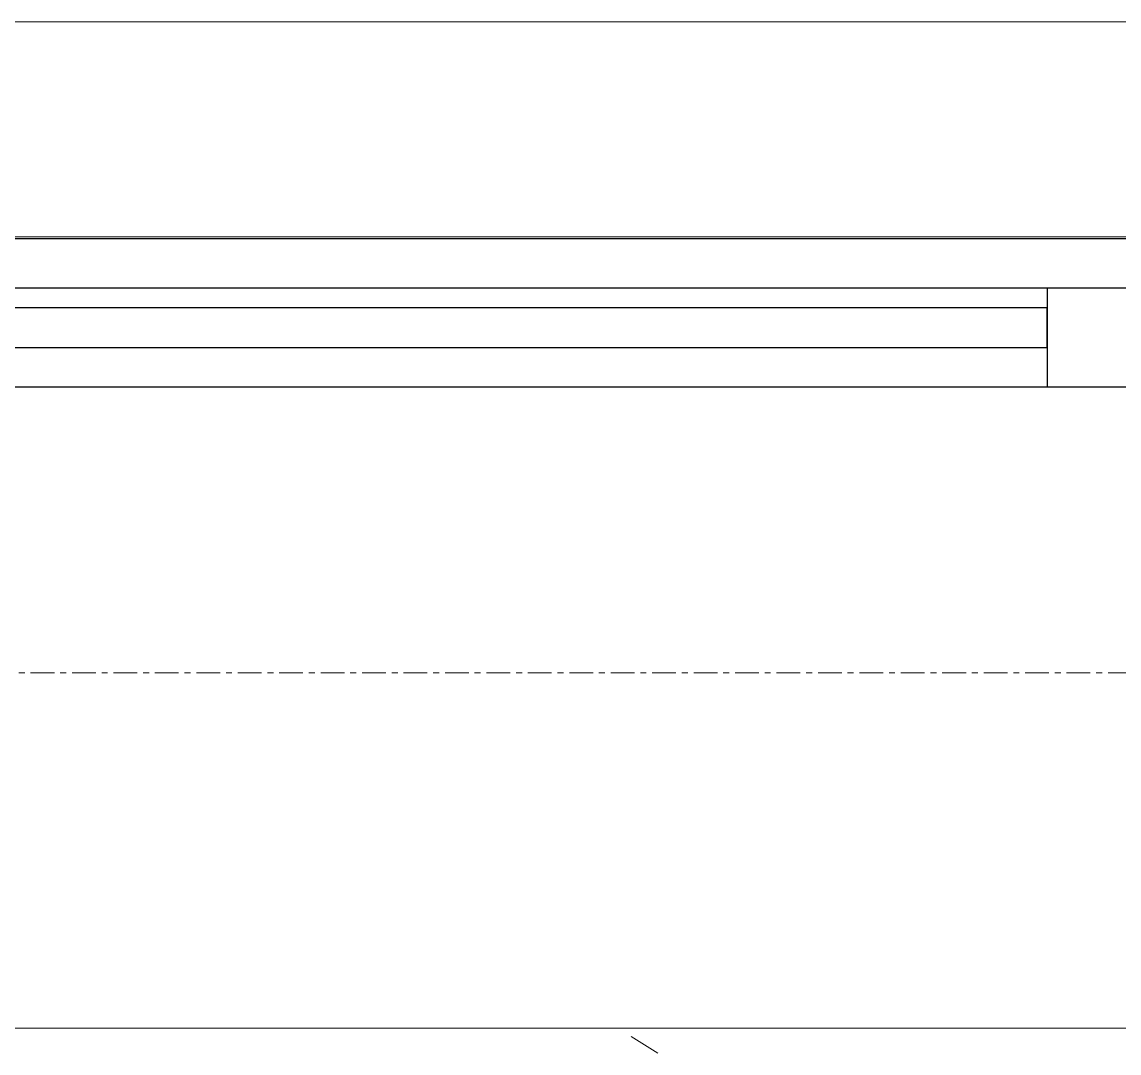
# Model space of a CAD drawing. Header units: millimetres. Extents: x -32954 to 151739, y -65671 to 56243.
# Drawn here: x -10179 to -9623, y -48386 to -47863 of the extents above; entities that cross this region are included whole.
import ezdxf

# ---------------------------------------------------------------- set-up
doc = ezdxf.new("R2010")
doc.units = ezdxf.units.MM
doc.linetypes.add('ADSK_Линия сетки', pattern=[21, 12, -3, 3, -3])
for name, color, linetype, lineweight in [('G-IMPT', 7, 'Continuous', 9), ('I-FURN', 7, 'Continuous', 9), ('Каркас_Импост', 7, 'Continuous', 30), ('Окна', 7, 'Continuous', 18), ('Оси', 7, 'Continuous', 9), ('Остекление', 7, 'Continuous', 30), ('Отлив', 7, 'Continuous', 18), ('Подоконник_Верхний брус', 7, 'Continuous', 18)]:
    doc.layers.add(name, color=color, linetype=linetype, lineweight=lineweight)

# ---------------------------------------------------------------- blocks, each defined once
blk = doc.blocks.new('B2B_Окно_1створка - 1280х2060h-666021-В_АР_ПЭ_03 Этаж')
at = {"layer": 'Каркас_Импост'}
for p, q in [((575, 135), (-575, 135)), ((525, 110), (-525, 110)), ((-525, 60), (525, 60))]:
    blk.add_line(p, q, dxfattribs=at)
at = {"layer": 'Каркас_Импост', "lineweight": 30}
for p, q in [((525, 110), (525, 60)), ((575, 110), (525, 110)), ((525, 60), (575, 60))]:
    blk.add_line(p, q, dxfattribs=at)
at = {"layer": 'Остекление'}
for p, q in [((525, 100), (-525, 100)), ((525, 80), (525, 100)), ((-525, 80), (525, 80))]:
    blk.add_line(p, q, dxfattribs=at)
blk = doc.blocks.new('В2В_Подоконник_ПВХ - ПВХ-666027-В_АР_ПЭ_03 Этаж')
at = {"layer": 'Подоконник_Верхний брус'}
blk.add_line((-680, -335), (680, -335), dxfattribs=at)
blk = doc.blocks.new('B2B_Отлив - Отлив_металлический-622779-В_АР_ПЭ_03 Этаж')
at = {"layer": 'Отлив'}
for p, q in [((595, 110), (-595, 110)), ((-595, 1), (595, 1))]:
    blk.add_line(p, q, dxfattribs=at)
blk = doc.blocks.new('М200-М200_1_Стойка для инфузионных растворов - МСК-5310_dwg-9481014-О_ТХ_01')
at = {"layer": 'G-IMPT'}
blk.add_line((-33.25, -230.4), (-19.67, -238.86), dxfattribs=at)
blk = doc.blocks.new('М200-М200_1_Стойка для инфузионных растворов - М200_Штатив для длительных вливаний-8000997-О_ТХ_01')
blk.add_blockref('М200-М200_1_Стойка для инфузионных растворов - МСК-5310_dwg-9481014-О_ТХ_01', (0, 0))

msp = doc.modelspace()

# ---------------------------------------------------------------- linework, layer by layer
at = {"layer": 'Оси', "linetype": 'ADSK_Линия сетки'}
msp.add_line((2500, -48193.12), (-32136.36, -48193.12), dxfattribs=at)

# ---------------------------------------------------------------- block references
at = {"layer": 'I-FURN', "rotation": 180}
msp.add_blockref('М200-М200_1_Стойка для инфузионных растворов - М200_Штатив для длительных вливаний-8000997-О_ТХ_01', (-9890.35, -48616.21), dxfattribs=at)
at = {"layer": 'Окна'}
for name, p in [('B2B_Отлив - Отлив_металлический-622779-В_АР_ПЭ_03 Этаж', (-10184.8, -47973.12)), ('B2B_Окно_1створка - 1280х2060h-666021-В_АР_ПЭ_03 Этаж', (-10184.8, -48108.12)), ('В2В_Подоконник_ПВХ - ПВХ-666027-В_АР_ПЭ_03 Этаж', (-10184.8, -48038.12))]:
    msp.add_blockref(name, p, dxfattribs=at)

doc.saveas('drawing.dxf')
